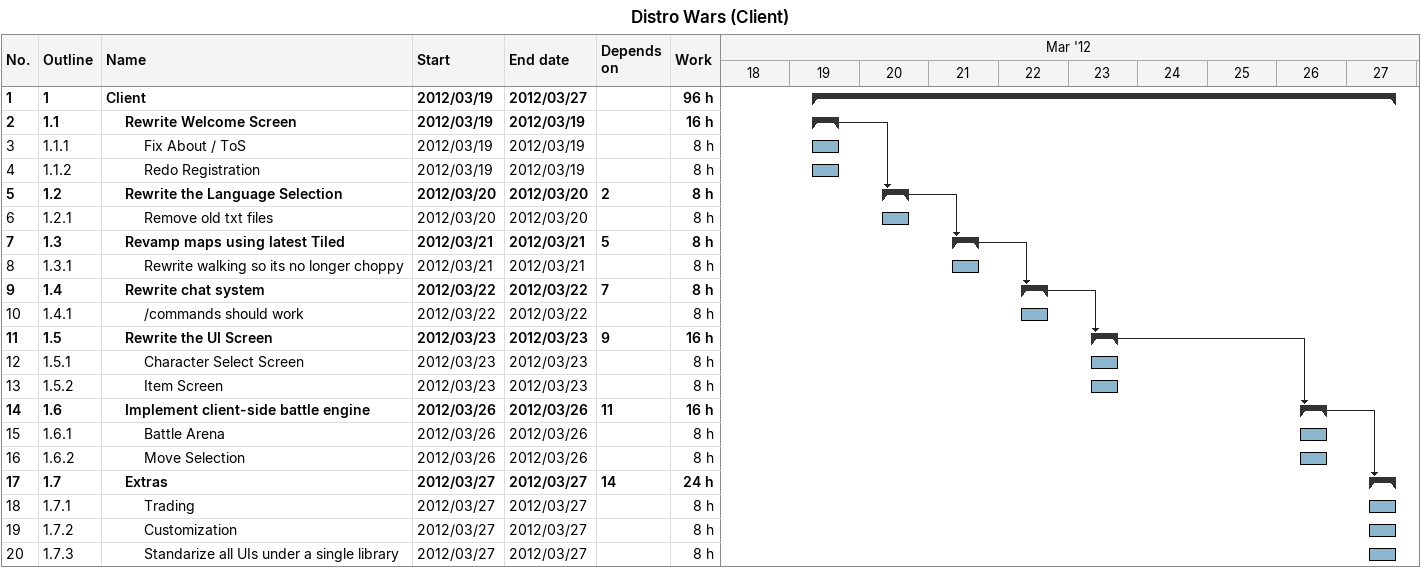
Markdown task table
Distro Wars (Client)

| ID | WBS | Task | Start | Finish | Predecessors | Work (h) |
|---|---|---|---|---|---|---|
| 1 | 1 | **Client** | 2012-03-19 | 2012-03-27 |  | 96 |
| 2 | 1.1 | **Rewrite Welcome Screen** | 2012-03-19 | 2012-03-19 |  | 16 |
| 3 | 1.1.1 | Fix About / ToS | 2012-03-19 | 2012-03-19 |  | 8 |
| 4 | 1.1.2 | Redo Registration | 2012-03-19 | 2012-03-19 |  | 8 |
| 5 | 1.2 | **Rewrite the Language Selection** | 2012-03-20 | 2012-03-20 | 2 | 8 |
| 6 | 1.2.1 | Remove old txt files | 2012-03-20 | 2012-03-20 |  | 8 |
| 7 | 1.3 | **Revamp maps using latest Tiled** | 2012-03-21 | 2012-03-21 | 5 | 8 |
| 8 | 1.3.1 | Rewrite walking so its no longer choppy | 2012-03-21 | 2012-03-21 |  | 8 |
| 9 | 1.4 | **Rewrite chat system** | 2012-03-22 | 2012-03-22 | 7 | 8 |
| 10 | 1.4.1 | /commands should work | 2012-03-22 | 2012-03-22 |  | 8 |
| 11 | 1.5 | **Rewrite the UI Screen** | 2012-03-23 | 2012-03-23 | 9 | 16 |
| 12 | 1.5.1 | Character Select Screen | 2012-03-23 | 2012-03-23 |  | 8 |
| 13 | 1.5.2 | Item Screen | 2012-03-23 | 2012-03-23 |  | 8 |
| 14 | 1.6 | **Implement client-side battle engine** | 2012-03-26 | 2012-03-26 | 11 | 16 |
| 15 | 1.6.1 | Battle Arena | 2012-03-26 | 2012-03-26 |  | 8 |
| 16 | 1.6.2 | Move Selection | 2012-03-26 | 2012-03-26 |  | 8 |
| 17 | 1.7 | **Extras** | 2012-03-27 | 2012-03-27 | 14 | 24 |
| 18 | 1.7.1 | Trading | 2012-03-27 | 2012-03-27 |  | 8 |
| 19 | 1.7.2 | Customization | 2012-03-27 | 2012-03-27 |  | 8 |
| 20 | 1.7.3 | Standarize all UIs under a single library | 2012-03-27 | 2012-03-27 |  | 8 |
